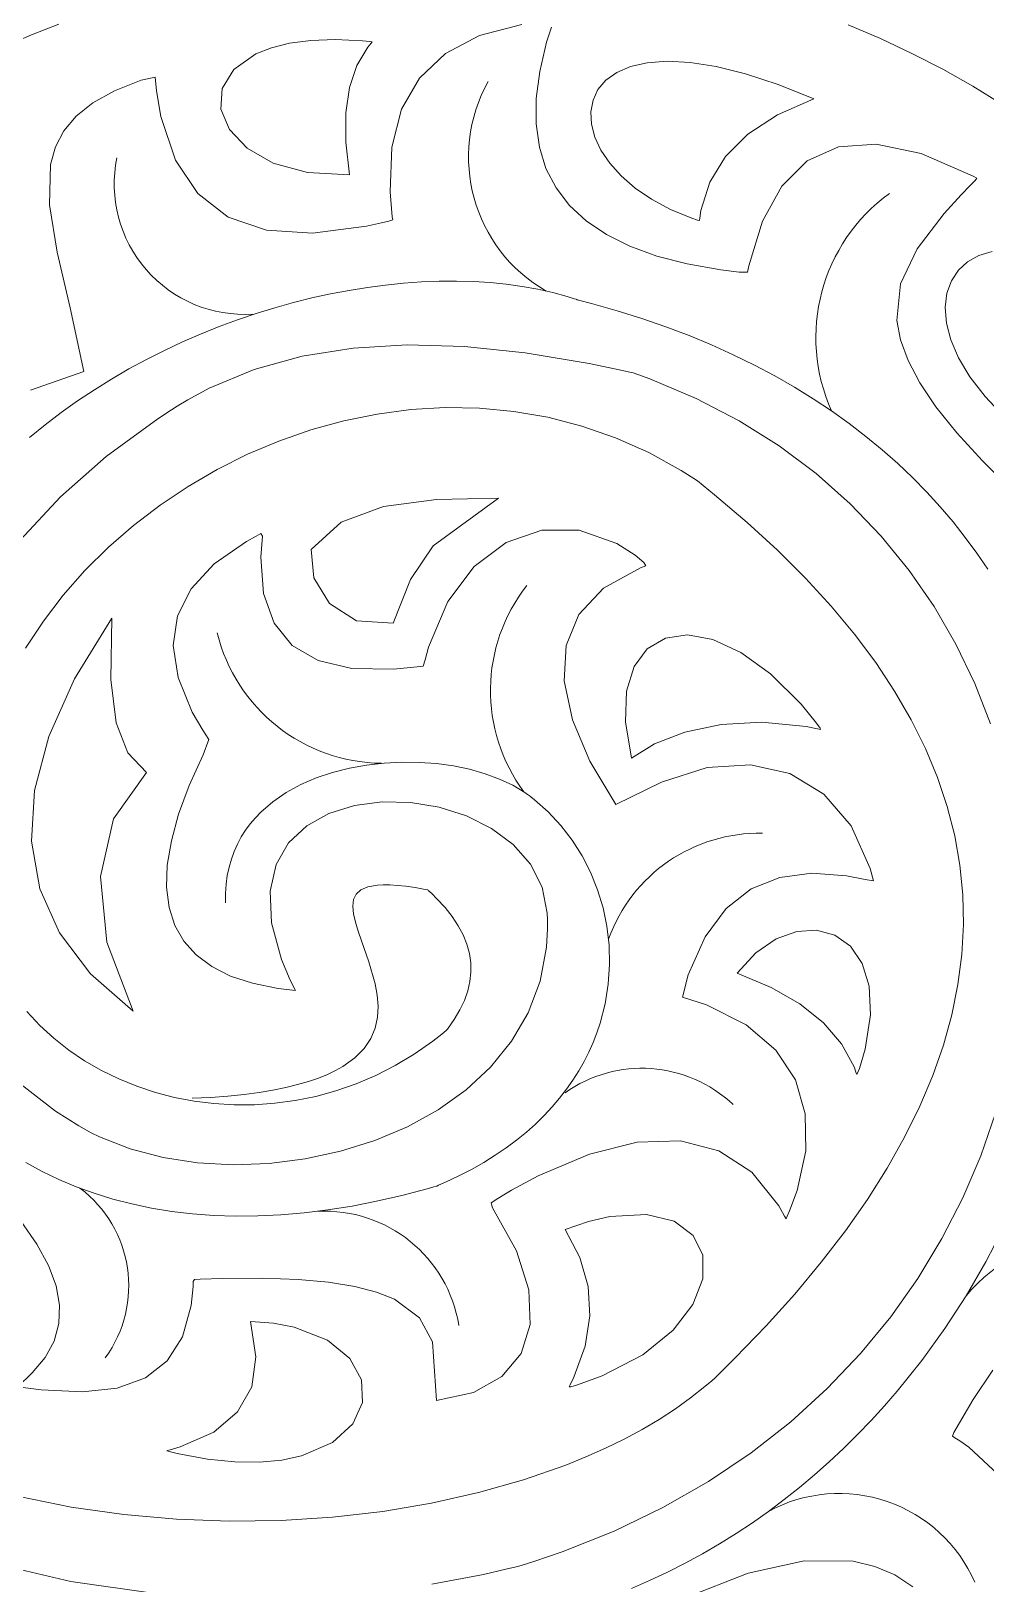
# Model space of a CAD drawing. Header units: inches. Extents: x 249 to 1192, y -18 to 440.
# Drawn here: x 610.3077 to 610.583, y 241.1178 to 241.5653 of the extents above; entities that cross this region are included whole.
import ezdxf

# ---------------------------------------------------------------- set-up
doc = ezdxf.new("R2010")
doc.units = ezdxf.units.IN
doc.header["$MEASUREMENT"] = 0
doc.layers.add('KACA', color=141, linetype='Continuous', lineweight=30)
doc.layers.add('KOLOM', color=5, linetype='Continuous')

# ---------------------------------------------------------------- blocks, each defined once
blk = doc.blocks.new('GORGA')
at = {"lineweight": 9}
for points in [[(367.02409, 149.41604), (367.04863, 149.41027), (367.07233, 149.40688)], [(367.15269, 149.40949), (367.16762, 149.41231), (367.1741, 149.41379), (367.17708, 149.41452), (367.17744, 149.41461), (367.17846, 149.41491), (367.18245, 149.41615), (367.19028, 149.41881), (367.20526, 149.42477), (367.21933, 149.43156), (367.23252, 149.43912), (367.2448, 149.44739), (367.25619, 149.45633), (367.26669, 149.46588), (367.27629, 149.47598), (367.28501, 149.48658), (367.29283, 149.49763), (367.29976, 149.50907), (367.3058, 149.52085), (367.31095, 149.53292), (367.31522, 149.54522)], [(367.31382, 149.65743), (367.30927, 149.66908), (367.30383, 149.68037), (367.29752, 149.69124), (367.29034, 149.70164), (367.28227, 149.71153), (367.27334, 149.72083), (367.26353, 149.72951), (367.25286, 149.7375), (367.24131, 149.74475), (367.22889, 149.75121), (367.2156, 149.75682), (367.21215, 149.75809), (367.21078, 149.75854), (367.21016, 149.75868), (367.20772, 149.75922), (367.19812, 149.76122), (367.17966, 149.76429), (367.16218, 149.76611), (367.14565, 149.7666), (367.13005, 149.76571), (367.11535, 149.76337), (367.10152, 149.75952), (367.08854, 149.7541), (367.08236, 149.75078), (367.07934, 149.74897), (367.07768, 149.74792), (367.07372, 149.74535), (367.05887, 149.7345), (367.04565, 149.7228), (367.03408, 149.71038)], [(367.03226, 149.55512), (367.04422, 149.54581), (367.05094, 149.54159), (367.05448, 149.5396), (367.0569, 149.5384), (367.06578, 149.53495), (367.07527, 149.53246), (367.08521, 149.53094), (367.09545, 149.53037), (367.10583, 149.53074), (367.11621, 149.53203), (367.12642, 149.53424), (367.13631, 149.53735), (367.14574, 149.54134), (367.15455, 149.54621), (367.16258, 149.55194), (367.16969, 149.55852), (367.17572, 149.56594), (367.18051, 149.57419), (367.18392, 149.58325), (367.18578, 149.59311), (367.18609, 149.59834), (367.18608, 149.60102), (367.18602, 149.60283), (367.18456, 149.61038), (367.18119, 149.617), (367.17622, 149.62265), (367.16996, 149.62729), (367.16273, 149.63087), (367.15485, 149.63337), (367.14662, 149.63473), (367.13837, 149.63492), (367.13042, 149.6339), (367.12307, 149.63163), (367.11665, 149.62806), (367.11146, 149.62317), (367.10783, 149.6169), (367.10608, 149.60922), (367.1065, 149.60009), (367.10943, 149.58947), (367.11194, 149.58359), (367.11347, 149.58062)], [(367.02409, 149.41604), (367.04863, 149.41027), (367.07233, 149.40688)], [(367.15269, 149.40949), (367.16762, 149.41231), (367.1741, 149.41379), (367.17708, 149.41452), (367.17744, 149.41461), (367.17846, 149.41491), (367.18245, 149.41615), (367.19028, 149.41881), (367.20526, 149.42477), (367.21933, 149.43156), (367.23252, 149.43912), (367.2448, 149.44739), (367.25619, 149.45633), (367.26669, 149.46588), (367.27629, 149.47598), (367.28501, 149.48658), (367.29283, 149.49763), (367.29976, 149.50907), (367.3058, 149.52085), (367.31095, 149.53292), (367.31522, 149.54522)], [(367.31382, 149.65743), (367.30927, 149.66908), (367.30383, 149.68037), (367.29752, 149.69124), (367.29034, 149.70164), (367.28227, 149.71153), (367.27334, 149.72083), (367.26353, 149.72951), (367.25286, 149.7375), (367.24131, 149.74475), (367.22889, 149.75121), (367.2156, 149.75682), (367.21215, 149.75809), (367.21078, 149.75854), (367.21016, 149.75868), (367.20772, 149.75922), (367.19812, 149.76122), (367.17966, 149.76429), (367.16218, 149.76611), (367.14565, 149.7666), (367.13005, 149.76571), (367.11535, 149.76337), (367.10152, 149.75952), (367.08854, 149.7541), (367.08236, 149.75078), (367.07934, 149.74897), (367.07768, 149.74792), (367.07372, 149.74535), (367.05887, 149.7345), (367.04565, 149.7228), (367.03408, 149.71038)], [(367.03226, 149.55512), (367.04422, 149.54581), (367.05094, 149.54159), (367.05448, 149.5396), (367.0569, 149.5384), (367.06578, 149.53495), (367.07527, 149.53246), (367.08521, 149.53094), (367.09545, 149.53037), (367.10583, 149.53074), (367.11621, 149.53203), (367.12642, 149.53424), (367.13631, 149.53735), (367.14574, 149.54134), (367.15455, 149.54621), (367.16258, 149.55194), (367.16969, 149.55852), (367.17572, 149.56594), (367.18051, 149.57419), (367.18392, 149.58325), (367.18578, 149.59311), (367.18609, 149.59834), (367.18608, 149.60102), (367.18602, 149.60283), (367.18456, 149.61038), (367.18119, 149.617), (367.17622, 149.62265), (367.16996, 149.62729), (367.16273, 149.63087), (367.15485, 149.63337), (367.14662, 149.63473), (367.13837, 149.63492), (367.13042, 149.6339), (367.12307, 149.63163), (367.11665, 149.62806), (367.11146, 149.62317), (367.10783, 149.6169), (367.10608, 149.60922), (367.1065, 149.60009), (367.10943, 149.58947), (367.11194, 149.58359), (367.11347, 149.58062)], [(367.11347, 149.58062), (367.10841, 149.58116), (367.10108, 149.58265), (367.09471, 149.58475), (367.08927, 149.58747), (367.08478, 149.59081), (367.08123, 149.59476), (367.07863, 149.59932), (367.07697, 149.60451), (367.07625, 149.61031), (367.07647, 149.61672), (367.07764, 149.62375), (367.07975, 149.63139), (367.08281, 149.63966), (367.0868, 149.64853), (367.08849, 149.65289), (367.08672, 149.65557), (367.08367, 149.66079), (367.07959, 149.67073), (367.07819, 149.67997), (367.07945, 149.68852), (367.0834, 149.69636), (367.09002, 149.70352), (367.09931, 149.70997), (367.10205, 149.71148), (367.10348, 149.71222), (367.10392, 149.71151), (367.10346, 149.70547), (367.10423, 149.69493), (367.10724, 149.68645), (367.11249, 149.68003), (367.11997, 149.67567), (367.12969, 149.67338), (367.14165, 149.67314), (367.14847, 149.6738), (367.15026, 149.67404), (367.15079, 149.67584), (367.1518, 149.67955), (367.15735, 149.69263), (367.16497, 149.70275), (367.17416, 149.70969), (367.18441, 149.71326), (367.19521, 149.71323), (367.20604, 149.70941), (367.21131, 149.70601), (367.21388, 149.70393), (367.21445, 149.70293), (367.21285, 149.70233), (367.20217, 149.69649), (367.19511, 149.68897), (367.19144, 149.67999), (367.19092, 149.6698), (367.19329, 149.65861), (367.19831, 149.64666), (367.20575, 149.63419), (367.21895, 149.64064), (367.23213, 149.64485), (367.2446, 149.64565), (367.25595, 149.64308), (367.26575, 149.6372), (367.27361, 149.62807), (367.27911, 149.61576), (367.28007, 149.61219), (367.2776, 149.61255), (367.27229, 149.61359), (367.26226, 149.61435), (367.25306, 149.61318), (367.2448, 149.60988), (367.23758, 149.60423), (367.23148, 149.59603), (367.2266, 149.58506), (367.22503, 149.57869), (367.2319, 149.57644), (367.24337, 149.57068), (367.25189, 149.56341), (367.25753, 149.55481), (367.26038, 149.54508), (367.26052, 149.53441), (367.25803, 149.52299), (367.25582, 149.51705), (367.25517, 149.51555), (367.25483, 149.5148), (367.25443, 149.51552), (367.25278, 149.51851), (367.24498, 149.52822), (367.23546, 149.5344), (367.22437, 149.53723), (367.21188, 149.53687), (367.19818, 149.53346), (367.18343, 149.52718), (367.17572, 149.52301), (367.17179, 149.52067), (367.1698, 149.51944), (367.17025, 149.51792), (367.17717, 149.50558), (367.18073, 149.49433), (367.1811, 149.48438), (367.17844, 149.47597), (367.17294, 149.46935), (367.16475, 149.46475), (367.15405, 149.46241), (367.1529, 149.47938), (367.14918, 149.48627), (367.14193, 149.49159), (367.13678, 149.49364), (367.13049, 149.49528), (367.12299, 149.49651), (367.11418, 149.4973), (367.104, 149.49766), (367.09234, 149.49757), (367.08594, 149.49736), (367.08427, 149.49729), (367.08395, 149.49668), (367.08389, 149.49524), (367.08335, 149.48985), (367.08086, 149.48075), (367.07648, 149.47382), (367.07022, 149.46894), (367.06207, 149.466), (367.05203, 149.46489), (367.04009, 149.4655), (367.03342, 149.46642), (367.0375, 149.47038), (367.04126, 149.47484), (367.04384, 149.47958), (367.04523, 149.4846), (367.04543, 149.48991), (367.04445, 149.4955), (367.04227, 149.50137), (367.03891, 149.50753), (367.03436, 149.51398)], [(367.03701, 149.75354), (367.05246, 149.75894), (367.04846, 149.77729), (367.04471, 149.7933), (367.04248, 149.80699), (367.04279, 149.81859), (367.04421, 149.82366), (367.04663, 149.82829), (367.05019, 149.83251), (367.05502, 149.83633), (367.06122, 149.83978), (367.06894, 149.8429), (367.07298, 149.8438), (367.07338, 149.83983), (367.07462, 149.83244), (367.0788, 149.81985), (367.08526, 149.81019), (367.094, 149.80346), (367.10503, 149.79964), (367.11834, 149.79876), (367.13393, 149.80079), (367.13819, 149.80176), (367.14037, 149.80231), (367.14146, 149.80261), (367.14133, 149.80354), (367.14069, 149.8107), (367.14116, 149.82356), (367.14397, 149.8345), (367.14913, 149.84351), (367.15663, 149.85059), (367.16647, 149.85574), (367.17866, 149.85897)], [(367.18718, 149.85819), (367.18582, 149.8538), (367.18384, 149.84542), (367.18283, 149.8376), (367.18279, 149.83033), (367.18373, 149.82362), (367.18564, 149.81746), (367.18853, 149.81186), (367.1924, 149.80682), (367.19724, 149.80233), (367.20306, 149.7984), (367.20985, 149.79502), (367.21762, 149.7922), (367.22636, 149.78993), (367.23607, 149.78822), (367.2413, 149.78758), (367.2437, 149.78757), (367.2441, 149.78936), (367.24808, 149.80223), (367.25364, 149.81239), (367.26089, 149.81962), (367.26992, 149.82372), (367.28084, 149.82449), (367.29376, 149.82172), (367.30878, 149.81521), (367.30979, 149.81467), (367.30931, 149.81398), (367.30794, 149.81258), (367.30528, 149.80982), (367.3004, 149.80449), (367.29259, 149.79429), (367.28786, 149.78422), (367.2868, 149.77368), (367.28783, 149.76805), (367.29, 149.76207), (367.29337, 149.75567), (367.29803, 149.74877), (367.30405, 149.74131), (367.3115, 149.7332), (367.31578, 149.72889)], [(367.31448, 149.47113), (367.30876, 149.46276), (367.30321, 149.45325), (367.30282, 149.45216), (367.30354, 149.45172), (367.30492, 149.45083), (367.30754, 149.44901), (367.31591, 149.44121)], [(367.2914, 149.40872), (367.28618, 149.41219), (367.28043, 149.41465), (367.27416, 149.41614), (367.26006, 149.41626), (367.24392, 149.41269), (367.22577, 149.40557)], [(367.11347, 149.58062), (367.10841, 149.58116), (367.10108, 149.58265), (367.09471, 149.58475), (367.08927, 149.58747), (367.08478, 149.59081), (367.08123, 149.59476), (367.07863, 149.59932), (367.07697, 149.60451), (367.07625, 149.61031), (367.07647, 149.61672), (367.07764, 149.62375), (367.07975, 149.63139), (367.08281, 149.63966), (367.0868, 149.64853), (367.08849, 149.65289), (367.08672, 149.65557), (367.08367, 149.66079), (367.07959, 149.67073), (367.07819, 149.67997), (367.07945, 149.68852), (367.0834, 149.69636), (367.09002, 149.70352), (367.09931, 149.70997), (367.10205, 149.71148), (367.10348, 149.71222), (367.10392, 149.71151), (367.10346, 149.70547), (367.10423, 149.69493), (367.10724, 149.68645), (367.11249, 149.68003), (367.11997, 149.67567), (367.12969, 149.67338), (367.14165, 149.67314), (367.14847, 149.6738), (367.15026, 149.67404), (367.15079, 149.67584), (367.1518, 149.67955), (367.15735, 149.69263), (367.16497, 149.70275), (367.17416, 149.70969), (367.18441, 149.71326), (367.19521, 149.71323), (367.20604, 149.70941), (367.21131, 149.70601), (367.21388, 149.70393), (367.21445, 149.70293), (367.21285, 149.70233), (367.20217, 149.69649), (367.19511, 149.68897), (367.19144, 149.67999), (367.19092, 149.6698), (367.19329, 149.65861), (367.19831, 149.64666), (367.20575, 149.63419), (367.21895, 149.64064), (367.23213, 149.64485), (367.2446, 149.64565), (367.25595, 149.64308), (367.26575, 149.6372), (367.27361, 149.62807), (367.27911, 149.61576), (367.28007, 149.61219), (367.2776, 149.61255), (367.27229, 149.61359), (367.26226, 149.61435), (367.25306, 149.61318), (367.2448, 149.60988), (367.23758, 149.60423), (367.23148, 149.59603), (367.2266, 149.58506), (367.22503, 149.57869), (367.2319, 149.57644), (367.24337, 149.57068), (367.25189, 149.56341), (367.25753, 149.55481), (367.26038, 149.54508), (367.26052, 149.53441), (367.25803, 149.52299), (367.25582, 149.51705), (367.25517, 149.51555), (367.25483, 149.5148), (367.25443, 149.51552), (367.25278, 149.51851), (367.24498, 149.52822), (367.23546, 149.5344), (367.22437, 149.53723), (367.21188, 149.53687), (367.19818, 149.53346), (367.18343, 149.52718), (367.17572, 149.52301), (367.17179, 149.52067), (367.1698, 149.51944), (367.17025, 149.51792), (367.17717, 149.50558), (367.18073, 149.49433), (367.1811, 149.48438), (367.17844, 149.47597), (367.17294, 149.46935), (367.16475, 149.46475), (367.15405, 149.46241), (367.1529, 149.47938), (367.14918, 149.48627), (367.14193, 149.49159), (367.13678, 149.49364), (367.13049, 149.49528), (367.12299, 149.49651), (367.11418, 149.4973), (367.104, 149.49766), (367.09234, 149.49757), (367.08594, 149.49736), (367.08427, 149.49729), (367.08395, 149.49668), (367.08389, 149.49524), (367.08335, 149.48985), (367.08086, 149.48075), (367.07648, 149.47382), (367.07022, 149.46894), (367.06207, 149.466), (367.05203, 149.46489), (367.04009, 149.4655), (367.03342, 149.46642), (367.0375, 149.47038), (367.04126, 149.47484), (367.04384, 149.47958), (367.04523, 149.4846), (367.04543, 149.48991), (367.04445, 149.4955), (367.04227, 149.50137), (367.03891, 149.50753), (367.03436, 149.51398)], [(367.03701, 149.75354), (367.05246, 149.75894), (367.04846, 149.77729), (367.04471, 149.7933), (367.04248, 149.80699), (367.04279, 149.81859), (367.04421, 149.82366), (367.04663, 149.82829), (367.05019, 149.83251), (367.05502, 149.83633), (367.06122, 149.83978), (367.06894, 149.8429), (367.07298, 149.8438), (367.07338, 149.83983), (367.07462, 149.83244), (367.0788, 149.81985), (367.08526, 149.81019), (367.094, 149.80346), (367.10503, 149.79964), (367.11834, 149.79876), (367.13393, 149.80079), (367.13819, 149.80176), (367.14037, 149.80231), (367.14146, 149.80261), (367.14133, 149.80354), (367.14069, 149.8107), (367.14116, 149.82356), (367.14397, 149.8345), (367.14913, 149.84351), (367.15663, 149.85059), (367.16647, 149.85574), (367.17866, 149.85897)], [(367.18718, 149.85819), (367.18582, 149.8538), (367.18384, 149.84542), (367.18283, 149.8376), (367.18279, 149.83033), (367.18373, 149.82362), (367.18564, 149.81746), (367.18853, 149.81186), (367.1924, 149.80682), (367.19724, 149.80233), (367.20306, 149.7984), (367.20985, 149.79502), (367.21762, 149.7922), (367.22636, 149.78993), (367.23607, 149.78822), (367.2413, 149.78758), (367.2437, 149.78757), (367.2441, 149.78936), (367.24808, 149.80223), (367.25364, 149.81239), (367.26089, 149.81962), (367.26992, 149.82372), (367.28084, 149.82449), (367.29376, 149.82172), (367.30878, 149.81521), (367.30979, 149.81467), (367.30931, 149.81398), (367.30794, 149.81258), (367.30528, 149.80982), (367.3004, 149.80449), (367.29259, 149.79429), (367.28786, 149.78422), (367.2868, 149.77368), (367.28783, 149.76805), (367.29, 149.76207), (367.29337, 149.75567), (367.29803, 149.74877), (367.30405, 149.74131), (367.3115, 149.7332), (367.31578, 149.72889)], [(367.31448, 149.47113), (367.30876, 149.46276), (367.30321, 149.45325), (367.30282, 149.45216), (367.30354, 149.45172), (367.30492, 149.45083), (367.30754, 149.44901), (367.31591, 149.44121)], [(367.2914, 149.40872), (367.28618, 149.41219), (367.28043, 149.41465), (367.27416, 149.41614), (367.26006, 149.41626), (367.24392, 149.41269), (367.22577, 149.40557)], [(367.21026, 149.40826), (367.21551, 149.41053), (367.22067, 149.41295), (367.22575, 149.41552), (367.23074, 149.41824), (367.23564, 149.4211), (367.24045, 149.42409), (367.24516, 149.42723), (367.24978, 149.43049), (367.25431, 149.43388), (367.25874, 149.4374), (367.26307, 149.44103), (367.2673, 149.44478), (367.27142, 149.44864), (367.27545, 149.45261), (367.27936, 149.45669), (367.28318, 149.46087), (367.28688, 149.46514), (367.29047, 149.46951), (367.29395, 149.47397), (367.30058, 149.48314), (367.30673, 149.49262), (367.31241, 149.50239), (367.3176, 149.51242)], [(367.31301, 149.70202), (367.30985, 149.70664), (367.30652, 149.71116), (367.30299, 149.71561), (367.29928, 149.71996), (367.29538, 149.72422), (367.29129, 149.72838), (367.28702, 149.73243), (367.28254, 149.73639), (367.27788, 149.74023), (367.27301, 149.74396), (367.26795, 149.74757), (367.26269, 149.75107), (367.25723, 149.75444), (367.25157, 149.75768), (367.2457, 149.76079), (367.23963, 149.76376), (367.23335, 149.76659), (367.22687, 149.76929), (367.22017, 149.77183), (367.21326, 149.77422), (367.20614, 149.77646), (367.1988, 149.77854), (367.19505, 149.77952), (367.19467, 149.77962), (367.19455, 149.77966), (367.1943, 149.77975), (367.1938, 149.77991), (367.19176, 149.78055), (367.18758, 149.78169), (367.18325, 149.78266), (367.17879, 149.78346), (367.1742, 149.78409), (367.1695, 149.78456), (367.1647, 149.78486), (367.1598, 149.78499), (367.1548, 149.78496), (367.14974, 149.78476), (367.1446, 149.7844), (367.1394, 149.78387), (367.13415, 149.78318), (367.12886, 149.78233), (367.12353, 149.78132), (367.11818, 149.78014), (367.11282, 149.77881), (367.10745, 149.77731), (367.10208, 149.77566), (367.09672, 149.77385), (367.09139, 149.77188), (367.08609, 149.76975), (367.08083, 149.76746), (367.07562, 149.76502), (367.07046, 149.76242), (367.06537, 149.75967), (367.06036, 149.75676), (367.05544, 149.75371), (367.0506, 149.75049), (367.04588, 149.74713), (367.04126, 149.74361), (367.03677, 149.73994)], [(367.03572, 149.531), (367.04037, 149.52846), (367.0452, 149.52613), (367.05021, 149.52403), (367.05539, 149.52214), (367.06073, 149.52049), (367.06625, 149.51907), (367.07192, 149.51788), (367.07776, 149.51693), (367.08374, 149.51623), (367.08988, 149.51577), (367.09617, 149.51557), (367.1026, 149.51562), (367.10918, 149.51593), (367.11589, 149.5165), (367.12274, 149.51734), (367.12972, 149.51845), (367.13682, 149.51983), (367.14405, 149.5215), (367.1514, 149.52344), (367.15326, 149.52397), (367.15415, 149.52424), (367.15466, 149.52445), (367.15666, 149.52532), (367.16052, 149.52713), (367.1642, 149.52903), (367.16771, 149.53102), (367.17103, 149.53309), (367.17419, 149.53524), (367.17717, 149.53746), (367.17998, 149.53975), (367.18262, 149.54211), (367.18509, 149.54453), (367.18741, 149.54701), (367.18956, 149.54954), (367.19155, 149.55212), (367.19339, 149.55474), (367.19507, 149.5574), (367.1966, 149.5601), (367.19797, 149.56283), (367.1992, 149.56558), (367.20029, 149.56836), (367.20123, 149.57115), (367.20268, 149.57677), (367.20359, 149.58241), (367.20397, 149.58803), (367.20383, 149.5936), (367.2032, 149.59908), (367.20208, 149.60443), (367.20051, 149.60963), (367.19849, 149.61464), (367.19604, 149.61942), (367.19318, 149.62393), (367.18994, 149.62815), (367.18631, 149.63203), (367.18233, 149.63555), (367.18129, 149.63636), (367.18075, 149.63676), (367.18049, 149.63696), (367.18034, 149.63706), (367.17954, 149.63762), (367.17608, 149.63971), (367.17223, 149.64152), (367.16806, 149.64306), (367.16362, 149.64431), (367.15895, 149.64528), (367.1541, 149.64595), (367.14912, 149.64632), (367.14407, 149.64638), (367.13899, 149.64612), (367.13393, 149.64555), (367.12895, 149.64465), (367.1241, 149.64341), (367.11942, 149.64183), (367.11496, 149.6399), (367.11078, 149.63762), (367.10692, 149.63498), (367.10344, 149.63197), (367.10186, 149.63032), (367.10039, 149.62859), (367.09903, 149.62675), (367.09781, 149.62482), (367.09671, 149.62279), (367.09575, 149.62067), (367.09494, 149.61845), (367.09428, 149.61613), (367.09377, 149.6137), (367.09342, 149.61118), (367.09325, 149.60856), (367.09325, 149.60583)], [(367.21026, 149.40826), (367.21551, 149.41053), (367.22067, 149.41295), (367.22575, 149.41552), (367.23074, 149.41824), (367.23564, 149.4211), (367.24045, 149.42409), (367.24516, 149.42723), (367.24978, 149.43049), (367.25431, 149.43388), (367.25874, 149.4374), (367.26307, 149.44103), (367.2673, 149.44478), (367.27142, 149.44864), (367.27545, 149.45261), (367.27936, 149.45669), (367.28318, 149.46087), (367.28688, 149.46514), (367.29047, 149.46951), (367.29395, 149.47397), (367.30058, 149.48314), (367.30673, 149.49262), (367.31241, 149.50239), (367.3176, 149.51242)], [(367.31301, 149.70202), (367.30985, 149.70664), (367.30652, 149.71116), (367.30299, 149.71561), (367.29928, 149.71996), (367.29538, 149.72422), (367.29129, 149.72838), (367.28702, 149.73243), (367.28254, 149.73639), (367.27788, 149.74023), (367.27301, 149.74396), (367.26795, 149.74757), (367.26269, 149.75107), (367.25723, 149.75444), (367.25157, 149.75768), (367.2457, 149.76079), (367.23963, 149.76376), (367.23335, 149.76659), (367.22687, 149.76929), (367.22017, 149.77183), (367.21326, 149.77422), (367.20614, 149.77646), (367.1988, 149.77854), (367.19505, 149.77952), (367.19467, 149.77962), (367.19455, 149.77966), (367.1943, 149.77975), (367.1938, 149.77991), (367.19176, 149.78055), (367.18758, 149.78169), (367.18325, 149.78266), (367.17879, 149.78346), (367.1742, 149.78409), (367.1695, 149.78456), (367.1647, 149.78486), (367.1598, 149.78499), (367.1548, 149.78496), (367.14974, 149.78476), (367.1446, 149.7844), (367.1394, 149.78387), (367.13415, 149.78318), (367.12886, 149.78233), (367.12353, 149.78132), (367.11818, 149.78014), (367.11282, 149.77881), (367.10745, 149.77731), (367.10208, 149.77566), (367.09672, 149.77385), (367.09139, 149.77188), (367.08609, 149.76975), (367.08083, 149.76746), (367.07562, 149.76502), (367.07046, 149.76242), (367.06537, 149.75967), (367.06036, 149.75676), (367.05544, 149.75371), (367.0506, 149.75049), (367.04588, 149.74713), (367.04126, 149.74361), (367.03677, 149.73994)], [(367.03572, 149.531), (367.04037, 149.52846), (367.0452, 149.52613), (367.05021, 149.52403), (367.05539, 149.52214), (367.06073, 149.52049), (367.06625, 149.51907), (367.07192, 149.51788), (367.07776, 149.51693), (367.08374, 149.51623), (367.08988, 149.51577), (367.09617, 149.51557), (367.1026, 149.51562), (367.10918, 149.51593), (367.11589, 149.5165), (367.12274, 149.51734), (367.12972, 149.51845), (367.13682, 149.51983), (367.14405, 149.5215), (367.1514, 149.52344), (367.15326, 149.52397), (367.15415, 149.52424), (367.15466, 149.52445), (367.15666, 149.52532), (367.16052, 149.52713), (367.1642, 149.52903), (367.16771, 149.53102), (367.17103, 149.53309), (367.17419, 149.53524), (367.17717, 149.53746), (367.17998, 149.53975), (367.18262, 149.54211), (367.18509, 149.54453), (367.18741, 149.54701), (367.18956, 149.54954), (367.19155, 149.55212), (367.19339, 149.55474), (367.19507, 149.5574), (367.1966, 149.5601), (367.19797, 149.56283), (367.1992, 149.56558), (367.20029, 149.56836), (367.20123, 149.57115), (367.20268, 149.57677), (367.20359, 149.58241), (367.20397, 149.58803), (367.20383, 149.5936), (367.2032, 149.59908), (367.20208, 149.60443), (367.20051, 149.60963), (367.19849, 149.61464), (367.19604, 149.61942), (367.19318, 149.62393), (367.18994, 149.62815), (367.18631, 149.63203), (367.18233, 149.63555), (367.18129, 149.63636), (367.18075, 149.63676), (367.18049, 149.63696), (367.18034, 149.63706), (367.17954, 149.63762), (367.17608, 149.63971), (367.17223, 149.64152), (367.16806, 149.64306), (367.16362, 149.64431), (367.15895, 149.64528), (367.1541, 149.64595), (367.14912, 149.64632), (367.14407, 149.64638), (367.13899, 149.64612), (367.13393, 149.64555), (367.12895, 149.64465), (367.1241, 149.64341), (367.11942, 149.64183), (367.11496, 149.6399), (367.11078, 149.63762), (367.10692, 149.63498), (367.10344, 149.63197), (367.10186, 149.63032), (367.10039, 149.62859), (367.09903, 149.62675), (367.09781, 149.62482), (367.09671, 149.62279), (367.09575, 149.62067), (367.09494, 149.61845), (367.09428, 149.61613), (367.09377, 149.6137), (367.09342, 149.61118), (367.09325, 149.60856), (367.09325, 149.60583)], [(367.08365, 149.54951), (367.08898, 149.54979), (367.09396, 149.55017), (367.09861, 149.55065), (367.10293, 149.55123), (367.10694, 149.55189), (367.11064, 149.55263), (367.11405, 149.55346), (367.11717, 149.55436), (367.12003, 149.55534), (367.12262, 149.55638), (367.12496, 149.55749), (367.12705, 149.55866), (367.13057, 149.56117), (367.13324, 149.56388), (367.13516, 149.56675), (367.13642, 149.56975), (367.13709, 149.57286), (367.13725, 149.57604), (367.137, 149.57926), (367.13642, 149.58249), (367.1346, 149.58885), (367.13247, 149.59486), (367.13149, 149.59766), (367.13069, 149.60029), (367.13015, 149.6027), (367.12995, 149.60486), (367.13017, 149.60676), (367.13091, 149.60835), (367.13225, 149.6096), (367.13426, 149.61048), (367.13704, 149.61097), (367.13874, 149.61105), (367.14066, 149.61102), (367.14282, 149.61088), (367.14522, 149.61062), (367.14788, 149.61023), (367.1508, 149.60971), (367.15154, 149.60956), (367.15172, 149.6094), (367.15208, 149.60908), (367.15278, 149.60842), (367.15411, 149.60712), (367.15653, 149.6045), (367.15861, 149.60187), (367.16036, 149.59923), (367.16176, 149.59658), (367.16283, 149.59392), (367.16356, 149.59124), (367.16395, 149.58856), (367.16401, 149.58586), (367.16372, 149.58316), (367.1631, 149.58044), (367.16214, 149.57772), (367.16084, 149.57498), (367.1592, 149.57223), (367.15723, 149.56947), (367.1569, 149.56908), (367.15561, 149.56802), (367.15301, 149.56599), (367.14768, 149.56226), (367.1422, 149.55897), (367.1366, 149.55611), (367.13089, 149.55368), (367.1251, 149.55167), (367.11925, 149.55007), (367.11337, 149.54887), (367.10747, 149.54807), (367.10158, 149.54766), (367.09572, 149.54763), (367.08992, 149.54798), (367.08419, 149.54869), (367.07855, 149.54977), (367.07304, 149.5512), (367.06767, 149.55298), (367.06247, 149.55509), (367.05746, 149.55754), (367.05265, 149.56031), (367.04808, 149.5634), (367.04376, 149.5668), (367.03972, 149.5705), (367.03598, 149.5745)], [(367.03564, 149.67927), (367.04077, 149.68704), (367.04648, 149.69448), (367.05274, 149.70157), (367.05951, 149.70828), (367.06674, 149.71458), (367.07441, 149.72044), (367.08247, 149.72583), (367.09089, 149.73072), (367.09963, 149.73509), (367.10864, 149.73889), (367.11789, 149.74211), (367.12735, 149.74471), (367.13697, 149.74667), (367.14672, 149.74795), (367.15655, 149.74853), (367.16644, 149.74837), (367.17633, 149.74746), (367.1862, 149.74575), (367.196, 149.74321), (367.2057, 149.73983), (367.21526, 149.73557), (367.22464, 149.7304), (367.22928, 149.72741), (367.23422, 149.72344), (367.24362, 149.71548), (367.25235, 149.70748), (367.26043, 149.69943), (367.26784, 149.69135), (367.2746, 149.68322), (367.2807, 149.67505), (367.28613, 149.66684), (367.29091, 149.65859), (367.29504, 149.65029), (367.2985, 149.64195), (367.30131, 149.63357), (367.30346, 149.62514), (367.30496, 149.61666), (367.3058, 149.60815), (367.30599, 149.59958), (367.30552, 149.59097), (367.3044, 149.58232), (367.30263, 149.57361), (367.30021, 149.56486), (367.29713, 149.55607), (367.2934, 149.54722), (367.28902, 149.53833), (367.28399, 149.52939), (367.27831, 149.5204), (367.27198, 149.51135), (367.26501, 149.50226), (367.25738, 149.49312), (367.24911, 149.48393), (367.24018, 149.47469), (367.23548, 149.47005), (367.23436, 149.46898), (367.23341, 149.46812), (367.23146, 149.46644), (367.22734, 149.46316), (367.22294, 149.46), (367.21828, 149.45697), (367.21336, 149.45406), (367.20819, 149.45129), (367.20279, 149.44866), (367.19717, 149.44616), (367.19134, 149.44381), (367.17911, 149.43954), (367.16617, 149.43588), (367.15263, 149.43286), (367.13858, 149.4305), (367.12412, 149.42883), (367.10933, 149.42787), (367.09431, 149.42766), (367.07915, 149.42821), (367.06395, 149.42956), (367.0488, 149.43173), (367.03379, 149.43475)], [(367.02975, 149.85271), (367.03737, 149.85599), (367.04517, 149.85905)], [(367.27276, 149.85886), (367.28206, 149.85489), (367.29114, 149.85061), (367.3, 149.84603), (367.30864, 149.84116), (367.31706, 149.836)], [(367.08365, 149.54951), (367.08898, 149.54979), (367.09396, 149.55017), (367.09861, 149.55065), (367.10293, 149.55123), (367.10694, 149.55189), (367.11064, 149.55263), (367.11405, 149.55346), (367.11717, 149.55436), (367.12003, 149.55534), (367.12262, 149.55638), (367.12496, 149.55749), (367.12705, 149.55866), (367.13057, 149.56117), (367.13324, 149.56388), (367.13516, 149.56675), (367.13642, 149.56975), (367.13709, 149.57286), (367.13725, 149.57604), (367.137, 149.57926), (367.13642, 149.58249), (367.1346, 149.58885), (367.13247, 149.59486), (367.13149, 149.59766), (367.13069, 149.60029), (367.13015, 149.6027), (367.12995, 149.60486), (367.13017, 149.60676), (367.13091, 149.60835), (367.13225, 149.6096), (367.13426, 149.61048), (367.13704, 149.61097), (367.13874, 149.61105), (367.14066, 149.61102), (367.14282, 149.61088), (367.14522, 149.61062), (367.14788, 149.61023), (367.1508, 149.60971), (367.15154, 149.60956), (367.15172, 149.6094), (367.15208, 149.60908), (367.15278, 149.60842), (367.15411, 149.60712), (367.15653, 149.6045), (367.15861, 149.60187), (367.16036, 149.59923), (367.16176, 149.59658), (367.16283, 149.59392), (367.16356, 149.59124), (367.16395, 149.58856), (367.16401, 149.58586), (367.16372, 149.58316), (367.1631, 149.58044), (367.16214, 149.57772), (367.16084, 149.57498), (367.1592, 149.57223), (367.15723, 149.56947), (367.1569, 149.56908), (367.15561, 149.56802), (367.15301, 149.56599), (367.14768, 149.56226), (367.1422, 149.55897), (367.1366, 149.55611), (367.13089, 149.55368), (367.1251, 149.55167), (367.11925, 149.55007), (367.11337, 149.54887), (367.10747, 149.54807), (367.10158, 149.54766), (367.09572, 149.54763), (367.08992, 149.54798), (367.08419, 149.54869), (367.07855, 149.54977), (367.07304, 149.5512), (367.06767, 149.55298), (367.06247, 149.55509), (367.05746, 149.55754), (367.05265, 149.56031), (367.04808, 149.5634), (367.04376, 149.5668), (367.03972, 149.5705), (367.03598, 149.5745)], [(367.03564, 149.67927), (367.04077, 149.68704), (367.04648, 149.69448), (367.05274, 149.70157), (367.05951, 149.70828), (367.06674, 149.71458), (367.07441, 149.72044), (367.08247, 149.72583), (367.09089, 149.73072), (367.09963, 149.73509), (367.10864, 149.73889), (367.11789, 149.74211), (367.12735, 149.74471), (367.13697, 149.74667), (367.14672, 149.74795), (367.15655, 149.74853), (367.16644, 149.74837), (367.17633, 149.74746), (367.1862, 149.74575), (367.196, 149.74321), (367.2057, 149.73983), (367.21526, 149.73557), (367.22464, 149.7304), (367.22928, 149.72741), (367.23422, 149.72344), (367.24362, 149.71548), (367.25235, 149.70748), (367.26043, 149.69943), (367.26784, 149.69135), (367.2746, 149.68322), (367.2807, 149.67505), (367.28613, 149.66684), (367.29091, 149.65859), (367.29504, 149.65029), (367.2985, 149.64195), (367.30131, 149.63357), (367.30346, 149.62514), (367.30496, 149.61666), (367.3058, 149.60815), (367.30599, 149.59958), (367.30552, 149.59097), (367.3044, 149.58232), (367.30263, 149.57361), (367.30021, 149.56486), (367.29713, 149.55607), (367.2934, 149.54722), (367.28902, 149.53833), (367.28399, 149.52939), (367.27831, 149.5204), (367.27198, 149.51135), (367.26501, 149.50226), (367.25738, 149.49312), (367.24911, 149.48393), (367.24018, 149.47469), (367.23548, 149.47005), (367.23436, 149.46898), (367.23341, 149.46812), (367.23146, 149.46644), (367.22734, 149.46316), (367.22294, 149.46), (367.21828, 149.45697), (367.21336, 149.45406), (367.20819, 149.45129), (367.20279, 149.44866), (367.19717, 149.44616), (367.19134, 149.44381), (367.17911, 149.43954), (367.16617, 149.43588), (367.15263, 149.43286), (367.13858, 149.4305), (367.12412, 149.42883), (367.10933, 149.42787), (367.09431, 149.42766), (367.07915, 149.42821), (367.06395, 149.42956), (367.0488, 149.43173), (367.03379, 149.43475)], [(367.02975, 149.85271), (367.03737, 149.85599), (367.04517, 149.85905)], [(367.27276, 149.85886), (367.28206, 149.85489), (367.29114, 149.85061), (367.3, 149.84603), (367.30864, 149.84116), (367.31706, 149.836)], [(367.31774, 149.74587), (367.31221, 149.75171), (367.30784, 149.75739), (367.30457, 149.76285), (367.30234, 149.76805), (367.30108, 149.77292), (367.30073, 149.77741), (367.30123, 149.78148), (367.30252, 149.78507), (367.30453, 149.78812), (367.30719, 149.79058), (367.31045, 149.79239), (367.31425, 149.79352)], [(367.31774, 149.74587), (367.31221, 149.75171), (367.30784, 149.75739), (367.30457, 149.76285), (367.30234, 149.76805), (367.30108, 149.77292), (367.30073, 149.77741), (367.30123, 149.78148), (367.30252, 149.78507), (367.30453, 149.78812), (367.30719, 149.79058), (367.31045, 149.79239), (367.31425, 149.79352)]]:
    blk.add_lwpolyline(points, dxfattribs=at)
for points in [[(367.12895, 149.8156), (367.1169, 149.81626), (367.10701, 149.819), (367.09945, 149.82329), (367.09438, 149.82864), (367.09194, 149.83455), (367.0923, 149.84049), (367.09562, 149.84598), (367.10204, 149.85049), (367.10647, 149.85223), (367.11173, 149.85354), (367.11785, 149.85435), (367.12484, 149.85461), (367.13273, 149.85424), (367.13484, 149.85405), (367.13554, 149.85395), (367.13547, 149.85388), (367.13523, 149.8536), (367.13428, 149.85244), (367.13112, 149.84715), (367.12902, 149.84082), (367.12795, 149.83345), (367.12793, 149.82504), (367.12895, 149.8156)], [(367.12895, 149.8156), (367.1169, 149.81626), (367.10701, 149.819), (367.09945, 149.82329), (367.09438, 149.82864), (367.09194, 149.83455), (367.0923, 149.84049), (367.09562, 149.84598), (367.10204, 149.85049), (367.10647, 149.85223), (367.11173, 149.85354), (367.11785, 149.85435), (367.12484, 149.85461), (367.13273, 149.85424), (367.13484, 149.85405), (367.13554, 149.85395), (367.13547, 149.85388), (367.13523, 149.8536), (367.13428, 149.85244), (367.13112, 149.84715), (367.12902, 149.84082), (367.12795, 149.83345), (367.12793, 149.82504), (367.12895, 149.8156)], [(367.26286, 149.83754), (367.25253, 149.84168), (367.24315, 149.84476), (367.23471, 149.84684), (367.22718, 149.84801), (367.22056, 149.84834), (367.21484, 149.84792), (367.20999, 149.84681), (367.20602, 149.8451), (367.20291, 149.84286), (367.20063, 149.84017), (367.19919, 149.83711), (367.19857, 149.83376), (367.19875, 149.83019), (367.19973, 149.82648), (367.20149, 149.82271), (367.20401, 149.81895), (367.20729, 149.81529), (367.21131, 149.8118), (367.21606, 149.80856), (367.22153, 149.80564), (367.2277, 149.80313), (367.22935, 149.80257), (367.22992, 149.80244), (367.22993, 149.80258), (367.22999, 149.80313), (367.23031, 149.80532), (367.23284, 149.81354), (367.23736, 149.82086), (367.24387, 149.8273), (367.25237, 149.83286), (367.26286, 149.83754)], [(367.26286, 149.83754), (367.25253, 149.84168), (367.24315, 149.84476), (367.23471, 149.84684), (367.22718, 149.84801), (367.22056, 149.84834), (367.21484, 149.84792), (367.20999, 149.84681), (367.20602, 149.8451), (367.20291, 149.84286), (367.20063, 149.84017), (367.19919, 149.83711), (367.19857, 149.83376), (367.19875, 149.83019), (367.19973, 149.82648), (367.20149, 149.82271), (367.20401, 149.81895), (367.20729, 149.81529), (367.21131, 149.8118), (367.21606, 149.80856), (367.22153, 149.80564), (367.2277, 149.80313), (367.22935, 149.80257), (367.22992, 149.80244), (367.22993, 149.80258), (367.22999, 149.80313), (367.23031, 149.80532), (367.23284, 149.81354), (367.23736, 149.82086), (367.24387, 149.8273), (367.25237, 149.83286), (367.26286, 149.83754)], [(367.17199, 149.72242), (367.15409, 149.72208), (367.13882, 149.72006), (367.12664, 149.71552), (367.11798, 149.70764), (367.11872, 149.6995), (367.12322, 149.69205), (367.13101, 149.6871), (367.1416, 149.68643), (367.14659, 149.69901), (367.1531, 149.7087), (367.17199, 149.72242)], [(367.17199, 149.72242), (367.15409, 149.72208), (367.13882, 149.72006), (367.12664, 149.71552), (367.11798, 149.70764), (367.11872, 149.6995), (367.12322, 149.69205), (367.13101, 149.6871), (367.1416, 149.68643), (367.14659, 149.69901), (367.1531, 149.7087), (367.17199, 149.72242)], [(367.06663, 149.57462), (367.05907, 149.59453), (367.05719, 149.6134), (367.06097, 149.63008), (367.07043, 149.6434), (367.06514, 149.64911), (367.06172, 149.65767), (367.06017, 149.6702), (367.06048, 149.68788), (367.04976, 149.67037), (367.04233, 149.65381), (367.03818, 149.63822), (367.0373, 149.62358), (367.03971, 149.6099), (367.0454, 149.59718), (367.05438, 149.58542), (367.06663, 149.57462)], [(367.06663, 149.57462), (367.05907, 149.59453), (367.05719, 149.6134), (367.06097, 149.63008), (367.07043, 149.6434), (367.06514, 149.64911), (367.06172, 149.65767), (367.06017, 149.6702), (367.06048, 149.68788), (367.04976, 149.67037), (367.04233, 149.65381), (367.03818, 149.63822), (367.0373, 149.62358), (367.03971, 149.6099), (367.0454, 149.59718), (367.05438, 149.58542), (367.06663, 149.57462)], [(367.21033, 149.64749), (367.20856, 149.65804), (367.20888, 149.66688), (367.21105, 149.67392), (367.21485, 149.67902), (367.22005, 149.6821), (367.22642, 149.68302), (367.23375, 149.68169), (367.24179, 149.67799), (367.25034, 149.67181), (367.25915, 149.66304), (367.26358, 149.65764), (367.26469, 149.65619), (367.26478, 149.65576), (367.26395, 149.65595), (367.26065, 149.65661), (367.24788, 149.65789), (367.2361, 149.65724), (367.22567, 149.65504), (367.21696, 149.65166), (367.21033, 149.64749)], [(367.21033, 149.64749), (367.20856, 149.65804), (367.20888, 149.66688), (367.21105, 149.67392), (367.21485, 149.67902), (367.22005, 149.6821), (367.22642, 149.68302), (367.23375, 149.68169), (367.24179, 149.67799), (367.25034, 149.67181), (367.25915, 149.66304), (367.26358, 149.65764), (367.26469, 149.65619), (367.26478, 149.65576), (367.26395, 149.65595), (367.26065, 149.65661), (367.24788, 149.65789), (367.2361, 149.65724), (367.22567, 149.65504), (367.21696, 149.65166), (367.21033, 149.64749)], [(367.24077, 149.58559), (367.24617, 149.59147), (367.25198, 149.59547), (367.25791, 149.59762), (367.26364, 149.59796), (367.2689, 149.59651), (367.27338, 149.59331), (367.27678, 149.58839), (367.27882, 149.58178), (367.27919, 149.57353), (367.2776, 149.56365), (367.27598, 149.55811), (367.27526, 149.55633), (367.2751, 149.55678), (367.27443, 149.55855), (367.27078, 149.56524), (367.26559, 149.57129), (367.25885, 149.5767), (367.25058, 149.58147), (367.24077, 149.58559)], [(367.24077, 149.58559), (367.24617, 149.59147), (367.25198, 149.59547), (367.25791, 149.59762), (367.26364, 149.59796), (367.2689, 149.59651), (367.27338, 149.59331), (367.27678, 149.58839), (367.27882, 149.58178), (367.27919, 149.57353), (367.2776, 149.56365), (367.27598, 149.55811), (367.27526, 149.55633), (367.2751, 149.55678), (367.27443, 149.55855), (367.27078, 149.56524), (367.26559, 149.57129), (367.25885, 149.5767), (367.25058, 149.58147), (367.24077, 149.58559)], [(367.19116, 149.51169), (367.19792, 149.51398), (367.20409, 149.51543), (367.21461, 149.51605), (367.22262, 149.51407), (367.22805, 149.50998), (367.23081, 149.50428), (367.23083, 149.4975), (367.22801, 149.49012), (367.22229, 149.48266), (367.21358, 149.47562), (367.20179, 149.4695), (367.19472, 149.46694), (367.19283, 149.46637), (367.19228, 149.46637), (367.19258, 149.46694), (367.19368, 149.4692), (367.19692, 149.47812), (367.19829, 149.48683), (367.19778, 149.49533), (367.19541, 149.50361), (367.19116, 149.51169)], [(367.19116, 149.51169), (367.19792, 149.51398), (367.20409, 149.51543), (367.21461, 149.51605), (367.22262, 149.51407), (367.22805, 149.50998), (367.23081, 149.50428), (367.23083, 149.4975), (367.22801, 149.49012), (367.22229, 149.48266), (367.21358, 149.47562), (367.20179, 149.4695), (367.19472, 149.46694), (367.19283, 149.46637), (367.19228, 149.46637), (367.19258, 149.46694), (367.19368, 149.4692), (367.19692, 149.47812), (367.19829, 149.48683), (367.19778, 149.49533), (367.19541, 149.50361), (367.19116, 149.51169)], [(367.10041, 149.4852), (367.10713, 149.48469), (367.11307, 149.48357), (367.12263, 149.47983), (367.12909, 149.47457), (367.13246, 149.46839), (367.13274, 149.46189), (367.12994, 149.45567), (367.12407, 149.45033), (367.11512, 149.44646), (367.10949, 149.44527), (367.1031, 149.44467), (367.09594, 149.44474), (367.08802, 149.44556), (367.07934, 149.44719), (367.07704, 149.44773), (367.07633, 149.44794), (367.07652, 149.44799), (367.07727, 149.44819), (367.08014, 149.44904), (367.08986, 149.45336), (367.09675, 149.45913), (367.1008, 149.46636), (367.10202, 149.47505), (367.10041, 149.4852)], [(367.10041, 149.4852), (367.10713, 149.48469), (367.11307, 149.48357), (367.12263, 149.47983), (367.12909, 149.47457), (367.13246, 149.46839), (367.13274, 149.46189), (367.12994, 149.45567), (367.12407, 149.45033), (367.11512, 149.44646), (367.10949, 149.44527), (367.1031, 149.44467), (367.09594, 149.44474), (367.08802, 149.44556), (367.07934, 149.44719), (367.07704, 149.44773), (367.07633, 149.44794), (367.07652, 149.44799), (367.07727, 149.44819), (367.08014, 149.44904), (367.08986, 149.45336), (367.09675, 149.45913), (367.1008, 149.46636), (367.10202, 149.47505), (367.10041, 149.4852)]]:
    blk.add_lwpolyline(points, close=True, dxfattribs=at)
for points in [[(367.16901, 149.84254, 0.411469), (367.18568, 149.78214)], [(367.16901, 149.84254, 0.411469), (367.18568, 149.78214)], [(367.06196, 149.82051, 0.494693), (367.10108, 149.77546)], [(367.06196, 149.82051, 0.494693), (367.10108, 149.77546)], [(367.28462, 149.81027, 0.355248), (367.26797, 149.74757)], [(367.28462, 149.81027, 0.355248), (367.26797, 149.74757)], [(367.18011, 149.69728, 0.338557), (367.17929, 149.63779)], [(367.18011, 149.69728, 0.338557), (367.17929, 149.63779)], [(367.09084, 149.68365, 0.342121), (367.13825, 149.64606)], [(367.09084, 149.68365, 0.342121), (367.13825, 149.64606)], [(367.24804, 149.62588, 0.322771), (367.20368, 149.59541)], [(367.24804, 149.62588, 0.322771), (367.20368, 149.59541)], [(367.23957, 149.54771, 0.358131), (367.19112, 149.55109)], [(367.23957, 149.54771, 0.358131), (367.19112, 149.55109)], [(367.05857, 149.47469, 0.411007), (367.05125, 149.52363)], [(367.05857, 149.47469, 0.411007), (367.05125, 149.52363)], [(367.16054, 149.48401, 0.383386), (367.11983, 149.51695)], [(367.16054, 149.48401, 0.383386), (367.11983, 149.51695)], [(367.3772, 149.50442, 0.36035), (367.30673, 149.49262)], [(367.3772, 149.50442, 0.36035), (367.30673, 149.49262)], [(367.30927, 149.41007, 0.438897), (367.24978, 149.43049)], [(367.30927, 149.41007, 0.438897), (367.24978, 149.43049)]]:
    blk.add_lwpolyline(points, format="xyb", dxfattribs=at)
blk = doc.blocks.new('TAMPAK SAMPING KANAN')
at = {"layer": 'KACA'}
blk.add_blockref('GORGA', (243.27052, 91.70827), dxfattribs=at)

msp = doc.modelspace()

# ---------------------------------------------------------------- block references
at = {"layer": 'KOLOM'}
msp.add_blockref('TAMPAK SAMPING KANAN', (0, 0), dxfattribs=at)

doc.saveas('drawing.dxf')
